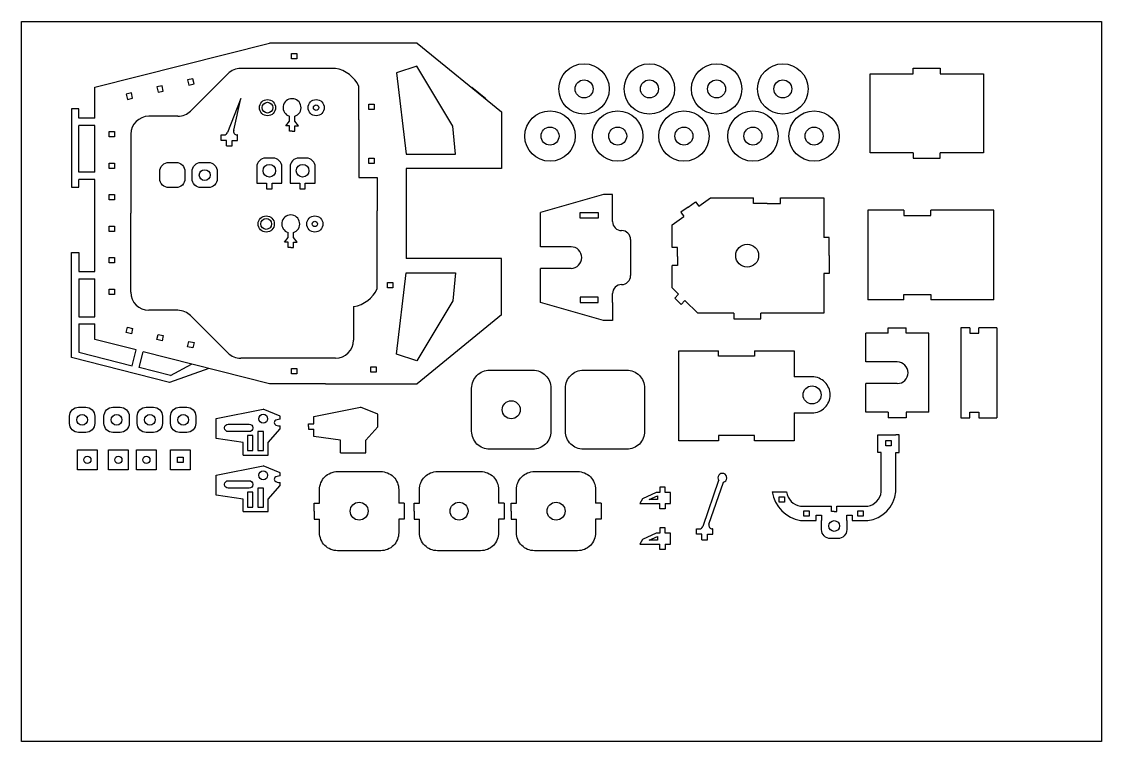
# Model space of a CAD drawing. Header units: millimetres. Extents: x 1035 to 4493, y 392 to 1491.
# Drawn here: x 2490 to 3090, y 392 to 792 of the extents above; entities that cross this region are included whole.
import ezdxf

# ---------------------------------------------------------------- set-up
doc = ezdxf.new("R2010")
doc.units = ezdxf.units.MM

msp = doc.modelspace()

# ---------------------------------------------------------------- linework, layer by layer
for p, q in [((2530.33, 755.97), (2627.4, 780.51)), ((2709.47, 780.51), (2627.4, 780.51)), ((2709.47, 780.51), (2756.33, 742.22)), ((2604.26, 763.49), (2583.5, 742.74)), ((2664.04, 766.42), (2611.33, 766.42)), ((2709.2, 767.64), (2697.85, 763.97)), ((2697.85, 763.97), (2703.33, 718.85)), ((2729.18, 734.32), (2709.2, 767.64)), ((2961.12, 719.47), (2961.12, 763.47)), ((2961.12, 763.47), (2985.07, 763.47)), ((2985.07, 763.47), (2985.07, 766.47)), ((2985.07, 766.47), (3000.07, 766.47)), ((3000.07, 766.47), (3000.07, 763.47)), ((3000.07, 763.47), (3024.03, 763.47)), ((3024.03, 763.47), (3024.03, 719.47)), ((2677.04, 737.78), (2677.04, 756.42)), ((2530.33, 738.72), (2530.33, 755.97)), ((2747.49, 749.44), (2739.75, 755.77)), ((2521.33, 744.04), (2517.33, 744.04)), ((2517.33, 744.04), (2517.33, 700.39)), ((2521.33, 738.72), (2521.33, 744.04)), ((2611.47, 749.62), (2603.99, 730.77)), ((2607.44, 732.08), (2611.47, 749.62)), ((2530.33, 738.72), (2521.33, 738.72)), ((2576.43, 739.81), (2560.3, 739.81)), ((2638.4, 737.13), (2638.4, 739.86)), ((2641.4, 737.13), (2641.4, 739.86)), ((2756.33, 742.22), (2756.33, 710.79)), ((2530.33, 734.72), (2521.33, 734.72)), ((2521.33, 708.72), (2521.33, 734.72)), ((2530.33, 708.72), (2530.33, 734.72)), ((2636.4, 734.52), (2638.4, 737.13)), ((2638.4, 734.52), (2636.4, 734.52)), ((2638.4, 731.52), (2638.4, 734.52)), ((2643.4, 734.52), (2641.4, 737.13)), ((2641.4, 731.52), (2641.4, 734.52)), ((2641.4, 734.52), (2643.4, 734.52)), ((2677.04, 737.78), (2677.04, 705.79)), ((2730.64, 718.85), (2729.18, 734.32)), ((2550.3, 729.81), (2550.3, 685.9)), ((2600.52, 726.42), (2600.52, 729.42)), ((2600.52, 729.42), (2602.1, 729.42)), ((2603.52, 726.42), (2600.52, 726.42)), ((2603.52, 723.42), (2603.52, 726.42)), ((2606.52, 723.42), (2606.52, 726.42)), ((2606.52, 726.42), (2609.52, 726.42)), ((2609.52, 729.42), (2609.33, 729.42)), ((2609.52, 726.42), (2609.52, 729.42)), ((2639.9, 731.52), (2638.4, 731.52)), ((2639.9, 731.52), (2641.4, 731.52)), ((2603.52, 723.42), (2606.52, 723.42)), ((2629.27, 716.57), (2625.27, 716.57)), ((2647.75, 716.57), (2643.75, 716.57)), ((2703.33, 718.85), (2730.64, 718.85)), ((2985.07, 719.47), (2961.12, 719.47)), ((2985.07, 719.47), (2985.07, 716.47)), ((2985.07, 716.47), (3000.07, 716.47)), ((3024.03, 719.47), (3000.07, 719.47)), ((3000.07, 716.47), (3000.07, 719.47)), ((2530.33, 708.72), (2521.33, 708.72)), ((2620.27, 711.57), (2620.27, 702.57)), ((2634.27, 702.57), (2634.27, 711.57)), ((2638.75, 711.57), (2638.75, 702.57)), ((2652.75, 702.57), (2652.75, 711.57)), ((2756.33, 710.79), (2703.33, 710.79)), ((2703.33, 710.79), (2703.33, 660.79)), ((2530.33, 704.72), (2521.33, 704.72)), ((2521.33, 700.39), (2521.33, 704.72)), ((2530.33, 653.48), (2530.33, 704.72)), ((2620.27, 702.57), (2625.77, 702.57)), ((2625.77, 702.57), (2625.77, 699.57)), ((2628.77, 702.57), (2634.27, 702.57)), ((2628.77, 699.57), (2628.77, 702.57)), ((2638.75, 702.57), (2644.25, 702.57)), ((2644.25, 702.57), (2644.25, 699.57)), ((2647.25, 699.57), (2647.25, 702.57)), ((2647.25, 702.57), (2652.75, 702.57)), ((2677.04, 705.79), (2687.2, 705.79)), ((2687.2, 705.79), (2687.2, 687.22)), ((2517.33, 700.39), (2521.33, 700.39)), ((2625.77, 699.57), (2628.77, 699.57)), ((2644.25, 699.57), (2647.25, 699.57)), ((2813, 696.28), (2778, 686.28)), ((2818, 696.28), (2813, 696.28)), ((2818, 686.28), (2818, 696.28)), ((2860.01, 689.39), (2864.09, 692.28)), ((2864.09, 692.28), (2865.82, 689.82)), ((2865.82, 689.82), (2872.36, 694.44)), ((2872.36, 694.44), (2896.32, 694.44)), ((2896.32, 691.44), (2896.32, 694.44)), ((2903.82, 691.44), (2896.32, 691.44)), ((2903.82, 691.44), (2911.32, 691.44)), ((2911.32, 691.44), (2911.32, 694.44)), ((2911.32, 694.44), (2935.28, 694.44)), ((2935.28, 694.44), (2935.28, 672.38)), ((2550.3, 641.99), (2550.3, 685.9)), ((2687.2, 644.03), (2687.2, 687.22)), ((2778, 667.28), (2778, 686.28)), ((2800, 683.28), (2800, 686.28)), ((2800, 686.28), (2810, 686.28)), ((2810, 686.28), (2810, 683.28)), ((2818, 681.28), (2818, 686.28)), ((2851.12, 679.44), (2857.65, 684.06)), ((2860.01, 689.39), (2855.92, 686.51)), ((2855.92, 686.51), (2857.65, 684.06)), ((2959.89, 687.73), (2959.89, 637.73)), ((2979.89, 687.73), (2959.89, 687.73)), ((2979.89, 687.73), (2979.89, 684.73)), ((2979.89, 684.73), (2994.89, 684.73)), ((3029.89, 687.73), (2994.89, 687.73)), ((2994.89, 684.73), (2994.89, 687.73)), ((3029.89, 637.73), (3029.89, 687.73)), ((2810, 683.28), (2800, 683.28)), ((2851.12, 666.94), (2851.12, 679.44)), ((2635.67, 669.88), (2637.67, 672.49)), ((2637.67, 672.49), (2637.67, 675.22)), ((2640.67, 672.49), (2640.67, 675.22)), ((2642.67, 669.88), (2640.67, 672.49)), ((2823, 676.28), (2823, 676.28)), ((2938.28, 672.38), (2935.28, 672.38)), ((2938.28, 662.38), (2938.28, 672.38)), ((2637.67, 669.88), (2635.67, 669.88)), ((2637.67, 666.88), (2637.67, 669.88)), ((2639.17, 666.88), (2637.67, 666.88)), ((2639.17, 666.88), (2640.67, 666.88)), ((2640.67, 666.88), (2640.67, 669.88)), ((2640.67, 669.88), (2642.67, 669.88)), ((2794.89, 667.28), (2778, 667.28)), ((2828, 671.28), (2828, 651.28)), ((2854.12, 666.94), (2851.12, 666.94)), ((2854.12, 661.94), (2854.12, 666.94)), ((2517.33, 605.73), (2517.33, 664.18)), ((2517.33, 664.18), (2521.33, 664.18)), ((2521.33, 664.18), (2521.33, 653.48)), ((2756.33, 660.79), (2703.33, 660.79)), ((2756.32, 629.45), (2756.33, 660.79)), ((2854.12, 661.94), (2854.12, 656.94)), ((2938.28, 662.38), (2938.28, 652.38)), ((2778, 636.28), (2778, 655.28)), ((2794.89, 655.28), (2778, 655.28)), ((2851.12, 644.44), (2851.12, 656.94)), ((2854.12, 656.94), (2851.12, 656.94)), ((2521.33, 653.48), (2530.33, 653.48)), ((2521.33, 649.48), (2530.33, 649.48)), ((2521.33, 649.48), (2521.33, 628.4)), ((2530.33, 628.4), (2530.33, 649.48)), ((2697.85, 607.62), (2703.33, 652.74)), ((2703.33, 652.74), (2730.64, 652.74)), ((2730.64, 652.74), (2729.18, 637.27)), ((2938.28, 652.38), (2935.28, 652.38)), ((2935.28, 652.38), (2935.28, 630.32)), ((2823, 646.28), (2823, 646.28)), ((2854.66, 640.91), (2851.12, 644.44)), ((2729.18, 637.27), (2709.2, 603.95)), ((2813, 626.28), (2778, 636.28)), ((2810, 639.28), (2800, 639.28)), ((2800, 639.28), (2800, 636.28)), ((2800, 636.28), (2810, 636.28)), ((2810, 636.28), (2810, 639.28)), ((2818, 636.28), (2818, 641.28)), ((2818, 636.28), (2818, 626.28)), ((2852.54, 638.79), (2854.66, 640.91)), ((2856.08, 635.26), (2852.54, 638.79)), ((2856.08, 635.26), (2858.2, 637.38)), ((2865.28, 630.32), (2858.2, 637.38)), ((2979.89, 637.73), (2959.89, 637.73)), ((2979.89, 637.73), (2979.89, 640.73)), ((2979.89, 640.73), (2994.89, 640.73)), ((2994.89, 640.73), (2994.89, 637.73)), ((3029.89, 637.73), (2994.89, 637.73)), ((2576.43, 631.99), (2560.3, 631.99)), ((2674.04, 634.03), (2674.04, 615.38)), ((2674.04, 634.03), (2674.2, 634.03)), ((2885.28, 630.32), (2865.28, 630.32)), ((2885.28, 630.32), (2885.28, 627.32)), ((2935.28, 630.32), (2900.28, 630.32)), ((2900.28, 627.32), (2900.28, 630.32)), ((2521.33, 628.4), (2530.33, 628.4)), ((2521.33, 624.4), (2530.33, 624.4)), ((2521.33, 624.4), (2521.33, 608.72)), ((2530.33, 615.83), (2530.33, 624.4)), ((2604.26, 608.31), (2583.5, 629.06)), ((2756.32, 629.45), (2709.36, 591.08)), ((2818, 626.28), (2813, 626.28)), ((2885.28, 627.32), (2900.28, 627.32)), ((2958.67, 603.31), (2958.67, 619.31)), ((2971.17, 619.31), (2958.67, 619.31)), ((2971.17, 622.31), (2981.17, 622.31)), ((2971.17, 619.31), (2971.17, 622.31)), ((2981.17, 619.31), (2981.17, 622.31)), ((2993.67, 619.31), (2981.17, 619.31)), ((2993.67, 575.31), (2993.67, 619.31)), ((3011.45, 622.31), (3011.45, 572.31)), ((3016.45, 622.31), (3011.45, 622.31)), ((3016.45, 622.31), (3016.45, 619.31)), ((3016.45, 619.31), (3021.45, 619.31)), ((3031.45, 622.31), (3021.45, 622.31)), ((3021.45, 619.31), (3021.45, 622.31)), ((3031.45, 622.31), (3031.45, 572.31)), ((2553.32, 609.97), (2530.33, 615.83)), ((2521.33, 608.72), (2551.06, 601.14)), ((2551.08, 601.2), (2553.32, 609.97)), ((2554.95, 600.21), (2557.19, 608.98)), ((2627.4, 591.08), (2557.19, 608.98)), ((2709.2, 603.95), (2697.85, 607.62)), ((2854.74, 609.51), (2876.8, 609.51)), ((2854.74, 559.51), (2854.74, 609.51)), ((2876.8, 606.51), (2876.8, 609.51)), ((2896.8, 606.51), (2876.8, 606.51)), ((2896.8, 609.51), (2896.8, 606.51)), ((2896.8, 609.51), (2918.86, 609.51)), ((2918.86, 609.51), (2918.86, 595)), ((2571.83, 591.83), (2517.33, 605.73)), ((2572.33, 595.81), (2554.95, 600.21)), ((2572.33, 595.81), (2583.98, 602.15)), ((2664.04, 605.38), (2611.33, 605.38)), ((2976.17, 603.31), (2958.67, 603.31)), ((2593.6, 599.7), (2571.83, 591.83)), ((2658.4, 591.08), (2627.4, 591.08)), ((2658.4, 591.08), (2709.36, 591.08)), ((2958.67, 575.31), (2958.67, 591.31)), ((2976.17, 591.31), (2958.67, 591.31)), ((2597.73, 571.8), (2623.78, 577.03)), ((2633.3, 573.08), (2623.78, 577.03)), ((2651.94, 572.98), (2678, 578.21)), ((2687.51, 574.25), (2678, 578.21)), ((2597.73, 560.68), (2597.73, 571.8)), ((2633.3, 571.44), (2633.3, 573.08)), ((2651.94, 568.92), (2651.94, 572.98)), ((2687.51, 567.25), (2687.51, 574.25)), ((2918.86, 575), (2918.86, 559.51)), ((2971.17, 575.31), (2958.67, 575.31)), ((2971.17, 575.31), (2971.17, 572.31)), ((2981.17, 572.31), (2971.17, 572.31)), ((2993.67, 575.31), (2981.17, 575.31)), ((2981.17, 575.31), (2981.17, 572.31)), ((3011.45, 572.31), (3016.45, 572.31)), ((3016.45, 572.31), (3016.45, 575.31)), ((3016.45, 575.31), (3021.45, 575.31)), ((3021.45, 575.31), (3021.45, 572.31)), ((3021.45, 572.31), (3031.45, 572.31)), ((2626.67, 558.59), (2633.3, 566.08)), ((2633.3, 566.08), (2633.3, 567.71)), ((2648.94, 567.42), (2648.94, 568.92)), ((2648.94, 568.92), (2651.94, 568.92)), ((2648.94, 567.42), (2648.94, 565.92)), ((2648.94, 565.92), (2651.94, 565.92)), ((2651.94, 561.86), (2651.94, 565.92)), ((2680.89, 559.77), (2687.51, 567.25)), ((2612.67, 558.59), (2597.73, 560.68)), ((2612.67, 551.59), (2612.67, 558.59)), ((2626.67, 551.59), (2626.67, 558.59)), ((2666.89, 559.77), (2651.94, 561.86)), ((2666.89, 552.77), (2666.89, 559.77)), ((2680.89, 552.77), (2680.89, 559.77)), ((2876.8, 559.51), (2854.74, 559.51)), ((2896.8, 562.51), (2876.8, 562.51)), ((2876.8, 562.51), (2876.8, 559.51)), ((2896.8, 559.51), (2896.8, 562.51)), ((2918.86, 559.51), (2896.8, 559.51)), ((2965.29, 552.89), (2965.29, 562.89)), ((2965.29, 562.89), (2967.29, 562.89)), ((2967.29, 562.89), (2975.29, 562.89)), ((2977.29, 562.89), (2975.29, 562.89)), ((2977.29, 552.89), (2977.29, 562.89)), ((2520.64, 543.35), (2520.64, 554.48)), ((2520.64, 554.48), (2531.64, 554.48)), ((2531.64, 554.48), (2531.64, 543.35)), ((2537.87, 543.35), (2537.87, 554.48)), ((2537.87, 554.48), (2548.87, 554.48)), ((2548.87, 554.48), (2548.87, 543.35)), ((2553.44, 543.35), (2553.44, 554.48)), ((2553.44, 554.48), (2564.44, 554.48)), ((2564.44, 554.48), (2564.44, 543.35)), ((2572.29, 543.35), (2572.29, 554.48)), ((2572.29, 554.48), (2583.29, 554.48)), ((2583.29, 554.48), (2583.29, 543.35)), ((2666.89, 552.77), (2680.89, 552.77)), ((2967.29, 552.89), (2965.29, 552.89)), ((2967.29, 531.1), (2967.29, 552.89)), ((2975.29, 531.1), (2975.29, 552.89)), ((2975.29, 552.89), (2977.29, 552.89)), ((2612.67, 551.59), (2626.67, 551.59)), ((2531.64, 543.35), (2520.64, 543.35)), ((2548.87, 543.35), (2537.87, 543.35)), ((2564.44, 543.35), (2553.44, 543.35)), ((2583.29, 543.35), (2572.29, 543.35)), ((2597.73, 540.34), (2623.78, 545.57)), ((2597.73, 529.22), (2597.73, 540.34)), ((2633.3, 541.62), (2623.78, 545.57)), ((2633.3, 539.98), (2633.3, 541.62)), ((2626.67, 527.13), (2633.3, 534.62)), ((2633.3, 534.62), (2633.3, 536.26)), ((2876.93, 537.39), (2868.1, 511.87)), ((2871.56, 513.18), (2879.61, 536.46)), ((2612.67, 527.13), (2597.73, 529.22)), ((2842.17, 530.68), (2834.55, 527.19)), ((2838.36, 526.94), (2842.98, 528.93)), ((2844.17, 530.68), (2842.17, 530.68)), ((2842.98, 528.93), (2842.98, 526.94)), ((2847.17, 533.68), (2844.17, 533.68)), ((2844.17, 533.68), (2844.17, 530.68)), ((2847.17, 530.68), (2847.17, 533.68)), ((2850.17, 530.68), (2847.17, 530.68)), ((2850.17, 524.68), (2850.17, 530.68)), ((2906.7, 531.1), (2914.7, 531.1)), ((2612.67, 520.13), (2612.67, 527.13)), ((2626.67, 520.13), (2626.67, 527.13)), ((2652.17, 520.39), (2652.17, 524.89)), ((2652.17, 524.89), (2655.17, 524.89)), ((2702.17, 524.89), (2699.17, 524.89)), ((2702.17, 524.89), (2702.17, 515.89)), ((2707.67, 520.39), (2707.67, 524.89)), ((2707.67, 524.89), (2710.67, 524.89)), ((2757.67, 524.89), (2754.67, 524.89)), ((2757.67, 524.89), (2757.67, 515.89)), ((2761.58, 520.39), (2761.58, 524.89)), ((2761.58, 524.89), (2764.58, 524.89)), ((2811.58, 524.89), (2808.58, 524.89)), ((2811.58, 524.89), (2811.58, 515.89)), ((2834.55, 527.19), (2833.17, 524.68)), ((2833.17, 524.68), (2844.17, 524.68)), ((2842.98, 526.94), (2838.36, 526.94)), ((2844.17, 521.68), (2844.17, 524.68)), ((2847.17, 524.68), (2847.17, 521.68)), ((2847.17, 524.68), (2850.17, 524.68)), ((2922.44, 523.15), (2939.63, 523.15)), ((2939.63, 520.15), (2939.63, 523.15)), ((2942.63, 520.15), (2942.63, 523.15)), ((2942.63, 523.15), (2959.81, 523.15)), ((2612.67, 520.13), (2626.67, 520.13)), ((2652.17, 520.39), (2652.17, 515.89)), ((2707.67, 520.39), (2707.67, 515.89)), ((2761.58, 520.39), (2761.58, 515.89)), ((2847.17, 521.68), (2844.17, 521.68)), ((2941.13, 520.15), (2939.63, 520.15)), ((2941.13, 520.15), (2942.63, 520.15)), ((2652.17, 515.89), (2655.17, 515.89)), ((2702.17, 515.89), (2699.17, 515.89)), ((2707.67, 515.89), (2710.67, 515.89)), ((2757.67, 515.89), (2754.67, 515.89)), ((2761.58, 515.89), (2764.58, 515.89)), ((2811.58, 515.89), (2808.58, 515.89)), ((2847.17, 511.08), (2844.17, 511.08)), ((2844.17, 511.08), (2844.17, 508.08)), ((2847.17, 508.08), (2847.17, 511.08)), ((2864.64, 507.52), (2864.64, 510.52)), ((2864.64, 510.52), (2866.21, 510.52)), ((2873.64, 510.52), (2873.45, 510.52)), ((2873.64, 507.52), (2873.64, 510.52)), ((2922.44, 515.15), (2931.13, 515.15)), ((2951.13, 515.15), (2959.81, 515.15)), ((2834.55, 504.6), (2833.17, 502.08)), ((2842.17, 508.08), (2834.55, 504.6)), ((2838.36, 504.34), (2842.98, 506.33)), ((2842.98, 504.34), (2838.36, 504.34)), ((2844.17, 508.08), (2842.17, 508.08)), ((2842.98, 506.33), (2842.98, 504.34)), ((2850.17, 508.08), (2847.17, 508.08)), ((2850.17, 502.08), (2850.17, 508.08)), ((2867.64, 507.52), (2864.64, 507.52)), ((2867.64, 504.52), (2867.64, 507.52)), ((2867.64, 504.52), (2870.64, 504.52)), ((2870.64, 504.52), (2870.64, 507.52)), ((2870.64, 507.52), (2873.64, 507.52)), ((2833.17, 502.08), (2844.17, 502.08)), ((2844.17, 499.08), (2844.17, 502.08)), ((2847.17, 499.08), (2844.17, 499.08)), ((2847.17, 502.08), (2850.17, 502.08)), ((2847.17, 502.08), (2847.17, 499.08))]:
    msp.add_line(p, q)
at = {"color": 3}
msp.add_lwpolyline([(2489.6, 792.44), (3089.6, 792.44), (3089.6, 392.44), (2489.6, 392.44)], close=True, dxfattribs=at)
for points in [[(2642.52, 771.79), (2639.52, 771.79), (2639.52, 774.79), (2642.52, 774.79)], [(2567.68, 756.76), (2564.75, 756.09), (2565.43, 753.17), (2568.35, 753.84)], [(2584.73, 760.7), (2581.8, 760.02), (2582.48, 757.1), (2585.4, 757.78)], [(2550.62, 752.83), (2547.7, 752.15), (2548.38, 749.23), (2551.3, 749.9)], [(2685.54, 743.63), (2682.54, 743.63), (2682.54, 746.63), (2685.54, 746.63)], [(2541.26, 728.31), (2538.26, 728.31), (2538.26, 731.31), (2541.26, 731.31)], [(2685.54, 713.63), (2682.54, 713.63), (2682.54, 716.63), (2685.54, 716.63)], [(2541.26, 710.81), (2538.26, 710.81), (2538.26, 713.81), (2541.26, 713.81)], [(2541.26, 693.31), (2538.26, 693.31), (2538.26, 696.31), (2541.26, 696.31)], [(2541.26, 675.81), (2538.26, 675.81), (2538.26, 678.81), (2541.26, 678.81)], [(2541.26, 658.31), (2538.26, 658.31), (2538.26, 661.31), (2541.26, 661.31)], [(2541.26, 640.81), (2538.26, 640.81), (2538.26, 643.81), (2541.26, 643.81)], [(2695.95, 644.5), (2692.95, 644.5), (2692.95, 647.5), (2695.95, 647.5)], [(2550.62, 618.97), (2547.7, 619.65), (2548.38, 622.57), (2551.3, 621.9)], [(2567.68, 615.04), (2564.75, 615.71), (2565.43, 618.64), (2568.35, 617.96)], [(2584.73, 611.1), (2581.8, 611.78), (2582.48, 614.7), (2585.4, 614.03)], [(2686.7, 597.65), (2683.7, 597.65), (2683.7, 600.65), (2686.7, 600.65)], [(2642.52, 596.65), (2639.52, 596.65), (2639.52, 599.65), (2642.52, 599.65)], [(2620.9, 554.07), (2623.94, 554.07), (2623.94, 564.57), (2620.9, 564.57)], [(2615.09, 554.07), (2618.11, 554.07), (2618.11, 562.41), (2615.09, 562.41)], [(2969.79, 556.68), (2969.79, 559.68), (2972.79, 559.68), (2972.79, 556.68)], [(2576.29, 550.42), (2579.29, 550.42), (2579.29, 547.42), (2576.29, 547.42)], [(2615.09, 522.61), (2618.11, 522.61), (2618.11, 530.95), (2615.09, 530.95)], [(2620.9, 522.61), (2623.94, 522.61), (2623.94, 533.11), (2620.9, 533.11)], [(2910.54, 525.35), (2910.54, 528.35), (2913.54, 528.35), (2913.54, 525.35)], [(2924.19, 517.65), (2924.19, 520.65), (2927.19, 520.65), (2927.19, 517.65)], [(2954.19, 517.65), (2954.19, 520.65), (2957.19, 520.65), (2957.19, 517.65)]]:
    msp.add_lwpolyline(points, close=True)
for points in [[(2571.39, 714.15), (2575.39, 714.15, -0.414214), (2580.39, 709.15), (2580.39, 705.15, -0.414214), (2575.39, 700.15), (2571.39, 700.15, -0.414214), (2566.39, 705.15), (2566.39, 709.15, -0.414214)], [(2589.34, 714.15), (2593.34, 714.15, -0.414214), (2598.34, 709.15), (2598.34, 705.15, -0.414214), (2593.34, 700.15), (2589.34, 700.15, -0.414214), (2584.34, 705.15), (2584.34, 709.15, -0.414214)], [(2749.68, 598.75), (2773.68, 598.75, -0.414214), (2783.68, 588.75), (2783.68, 564.75, -0.414214), (2773.68, 554.75), (2749.68, 554.75, -0.414214), (2739.68, 564.75), (2739.68, 588.75, -0.414214)], [(2801.8, 598.75), (2825.8, 598.75, -0.414214), (2835.8, 588.75), (2835.8, 564.75, -0.414214), (2825.8, 554.75), (2801.8, 554.75, -0.414214), (2791.8, 564.75), (2791.8, 588.75, -0.414214)], [(2521.23, 578.14), (2525.23, 578.14, -0.414214), (2530.23, 573.14), (2530.23, 569.14, -0.414214), (2525.23, 564.14), (2521.23, 564.14, -0.414214), (2516.23, 569.14), (2516.23, 573.14, -0.414214)], [(2540.38, 578.14), (2544.38, 578.14, -0.414214), (2549.38, 573.14), (2549.38, 569.14, -0.414214), (2544.38, 564.14), (2540.38, 564.14, -0.414214), (2535.38, 569.14), (2535.38, 573.14, -0.414214)], [(2558.88, 578.14), (2562.88, 578.14, -0.414214), (2567.88, 573.14), (2567.88, 569.14, -0.414214), (2562.88, 564.14), (2558.88, 564.14, -0.414214), (2553.88, 569.14), (2553.88, 573.14, -0.414214)], [(2577.39, 578.14), (2581.39, 578.14, -0.414214), (2586.39, 573.14), (2586.39, 569.14, -0.414214), (2581.39, 564.14), (2577.39, 564.14, -0.414214), (2572.39, 569.14), (2572.39, 573.14, -0.414214)], [(2604.42, 568.77), (2616.11, 568.77, -0.414214), (2618.11, 566.77), (2618.11, 566.57, -0.414214), (2616.11, 564.57), (2604.42, 564.57, -0.414214), (2602.42, 566.57), (2602.42, 566.77, -0.414214)], [(2604.42, 537.32), (2616.11, 537.32, -0.414214), (2618.11, 535.32), (2618.11, 535.11, -0.414214), (2616.11, 533.11), (2604.42, 533.11, -0.414214), (2602.42, 535.11), (2602.42, 535.32, -0.414214)]]:
    msp.add_lwpolyline(points, format="xyb", close=True)
for points in [[(2918.86, 575), (2928.86, 575, 0.414214), (2938.86, 585), (2938.86, 585, 0.414214), (2928.86, 595), (2918.86, 595)], [(2655.17, 524.89), (2655.17, 532.39, -0.414214), (2665.17, 542.39), (2689.17, 542.39, -0.414214), (2699.17, 532.39), (2699.17, 524.89)], [(2710.67, 524.89), (2710.67, 532.39, -0.414214), (2720.67, 542.39), (2744.67, 542.39, -0.414214), (2754.67, 532.39), (2754.67, 524.89)], [(2764.58, 524.89), (2764.58, 532.39, -0.414214), (2774.58, 542.39), (2798.58, 542.39, -0.414214), (2808.58, 532.39), (2808.58, 524.89)], [(2699.17, 515.89), (2699.17, 508.39, -0.414214), (2689.17, 498.39), (2665.17, 498.39, -0.414214), (2655.17, 508.39), (2655.17, 515.89)], [(2754.67, 515.89), (2754.67, 508.39, -0.414214), (2744.67, 498.39), (2720.67, 498.39, -0.414214), (2710.67, 508.39), (2710.67, 515.89)], [(2808.58, 515.89), (2808.58, 508.39, -0.414214), (2798.58, 498.39), (2774.58, 498.39, -0.414214), (2764.58, 508.39), (2764.58, 515.89)], [(2948.13, 515.15, 0.004227), (2948.13, 514.15), (2948.13, 510.15, -0.414214), (2943.13, 505.15), (2939.13, 505.15, -0.414214), (2934.13, 510.15), (2934.13, 514.15, 0.002811), (2934.13, 515.15, -0.050382)]]:
    msp.add_lwpolyline(points, format="xyb")
for points in [[(2931.13, 515.15), (2931.13, 518.15), (2934.13, 518.15), (2934.13, 515.15)], [(2948.13, 515.15), (2948.13, 518.15), (2951.13, 518.15), (2951.13, 515.15)]]:
    msp.add_lwpolyline(points)
for centre, radius in [((2802.14, 755.02), 14), ((2838.44, 755.02), 14), ((2875.77, 755.02), 14), ((2912.58, 755.02), 14), ((2802.14, 755.02), 5), ((2838.44, 755.02), 5), ((2875.77, 755.02), 5), ((2912.58, 755.02), 5), ((2626.24, 744.61), 4.5), ((2626.24, 744.61), 3), ((2653.27, 744.61), 4.5), ((2653.27, 744.61), 1.5), ((2783.22, 728.8), 14), ((2820.82, 728.8), 14), ((2857.63, 728.8), 14), ((2895.98, 728.8), 14), ((2929.97, 728.8), 14), ((2783.22, 728.8), 5), ((2820.82, 728.8), 5), ((2857.63, 728.8), 5), ((2895.98, 728.8), 5), ((2929.97, 728.8), 5), ((2591.34, 707.15), 3), ((2627.27, 709.57), 3.5), ((2645.75, 709.57), 3.5), ((2625.52, 679.98), 4.5), ((2652.54, 679.98), 4.5), ((2625.52, 679.98), 3), ((2652.54, 679.98), 1.5), ((2892.78, 662.38), 6.37), ((2928.86, 585), 5), ((2761.68, 576.75), 5), ((2523.23, 571.14), 3), ((2542.38, 571.14), 3), ((2560.88, 571.14), 3), ((2579.39, 571.14), 3), ((2623.87, 571.75), 2.46), ((2526.14, 548.92), 2), ((2543.37, 548.92), 2), ((2558.94, 548.92), 2), ((2623.87, 540.3), 2.46), ((2677.17, 520.39), 5), ((2732.67, 520.39), 5), ((2786.58, 520.39), 5), ((2941.13, 512.15), 3)]:
    msp.add_circle(centre, radius)
for centre, radius, start, end in [((2611.33, 756.42), 10, 90, 135), ((2660.94, 748.95), 17.75, 24.91049, 79.95233), ((2639.9, 744.61), 4.99, 90, 252.49442), ((2639.9, 744.61), 4.99, 287.50558, 90), ((2560.3, 729.81), 10, 90, 180), ((2576.43, 749.81), 10, 270, 315), ((2609.33, 731.42), 2, 160.9113, 270), ((2602.1, 731.42), 2, 270, 340.9113), ((2625.27, 711.57), 5, 90, 180), ((2629.27, 711.57), 5, 0, 90), ((2643.75, 711.57), 5, 90, 180), ((2647.75, 711.57), 5, 0, 90), ((2639.17, 679.98), 4.99, 90, 252.49442), ((2639.17, 679.98), 4.99, 287.50558, 90), ((2823, 681.28), 5, 180, 270), ((2823, 671.28), 5, 0, 90), ((2794.89, 661.28), 6, 270, 90), ((2823, 651.28), 5, 270, 0), ((2671.11, 651.5), 17.75, 280.04767, 335.08951), ((2823, 641.28), 5, 90, 180), ((2560.3, 641.99), 10, 180, 270), ((2576.43, 621.99), 10, 45, 90), ((2664.04, 615.38), 10, 270, 0), ((2611.33, 615.38), 10, 225, 270), ((2976.17, 597.31), 6, 270, 90), ((2878.95, 538.87), 2.5, 285.45315, 216.36945), ((2925.93, 534.33), 19.5, 189.5338, 259.70602), ((2923.93, 532.34), 9.32, 187.66779, 260.79719), ((2958.02, 532.32), 9.35, 281.02861, 352.4868), ((2957.71, 532.67), 17.65, 276.82559, 354.90079), ((2866.21, 512.52), 2, 270, 340.9113), ((2873.45, 512.52), 2, 160.9113, 270)]:
    msp.add_arc(centre, radius, start, end)
for centre in [(2633.3, 569.58), (2633.3, 538.12)]:
    msp.add_ellipse(centre, major_axis=(-3.36, 0), ratio=0.553386, start_param=4.712389, end_param=7.853982)

doc.saveas('drawing.dxf')
